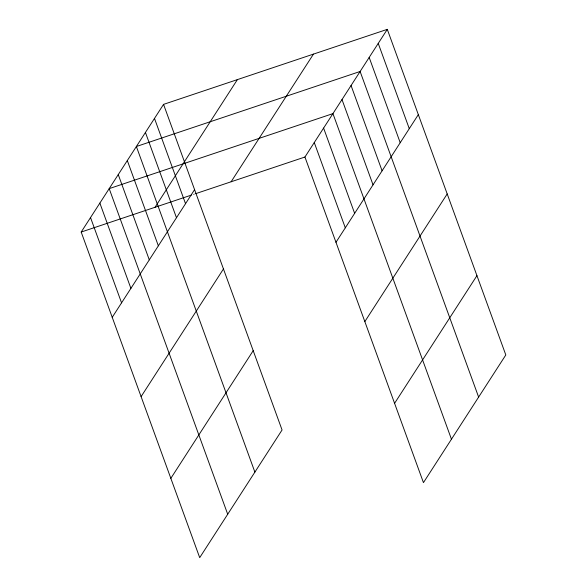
<?xml version="1.0" encoding="UTF-8"?>
<svg xmlns="http://www.w3.org/2000/svg" width="587" height="587" viewBox="0 0 587 587"><rect width="100%" height="100%" fill="white"/><g stroke="black" fill="none" stroke-linecap="round" stroke-linejoin="round"><path stroke-width="0.44" stroke-dasharray="2.94 2.2" d="M193.064 194.532L194.789 193.952"/><path stroke-width="0.88" d="M163.553 104.376L282.068 429.978L199.705 557.65L81.189 232.041L163.553 104.376L387.295 29.35L505.811 354.959L423.447 482.624L304.932 157.023L387.295 29.35M155.027 207.284L237.39 79.612M112.227 317.318L194.59 189.645M231.102 181.779L313.465 54.107M141.093 396.629L223.456 268.956M170.839 478.339L253.202 350.666M335.969 242.292L418.333 114.626M364.835 321.603L447.199 193.937M394.581 403.32L476.945 275.648M81.189 232.041L191.333 195.111M195.654 193.666L304.932 157.023M378.241 43.394L409.278 128.67M369.179 57.438L400.217 142.714M478.625 397.091L360.117 71.482L136.375 146.508L254.883 472.109M351.055 85.526L382.093 170.802M342.001 99.57L373.038 184.846M451.447 439.215L332.939 113.614L109.197 188.632L227.705 514.241M323.606 128.083L354.643 213.36M314.265 142.553L345.303 227.829M154.498 118.42L185.536 203.689M145.437 132.464L176.474 217.733M127.313 160.552L158.351 245.821M118.258 174.588L149.289 259.865M99.863 203.102L130.901 288.378M90.523 217.572L121.56 302.848"/></g></svg>
